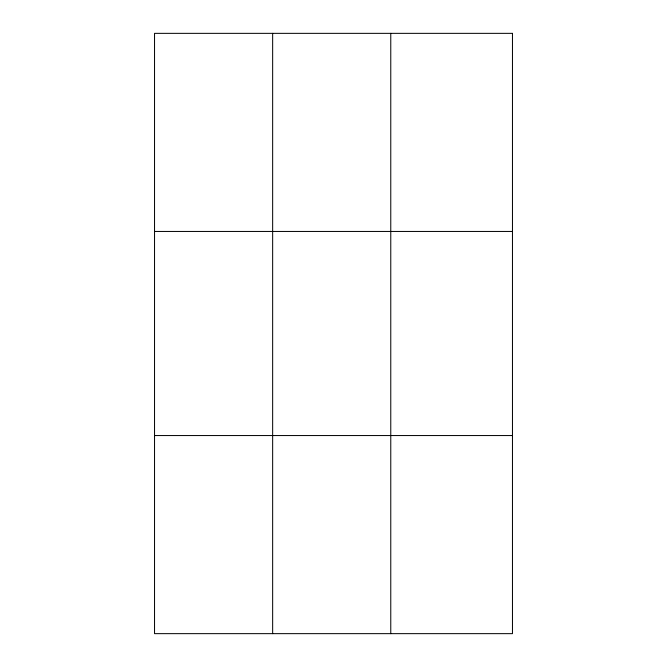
<?xml version="1.0" encoding="UTF-8"?>
<svg xmlns="http://www.w3.org/2000/svg" width="667" height="667" viewBox="0 0 667 667"><rect width="100%" height="100%" fill="white"/><g stroke="black" fill="none" stroke-linecap="round" stroke-linejoin="round"><path stroke-width="1" d="M272.653 33.35L272.653 633.65M390.77 33.35L390.77 633.65M154.536 231.449L512.464 231.449M154.536 435.551L512.464 435.551M512.464 33.35L512.464 633.65L154.536 633.65L154.536 33.35L512.464 33.35"/></g></svg>
